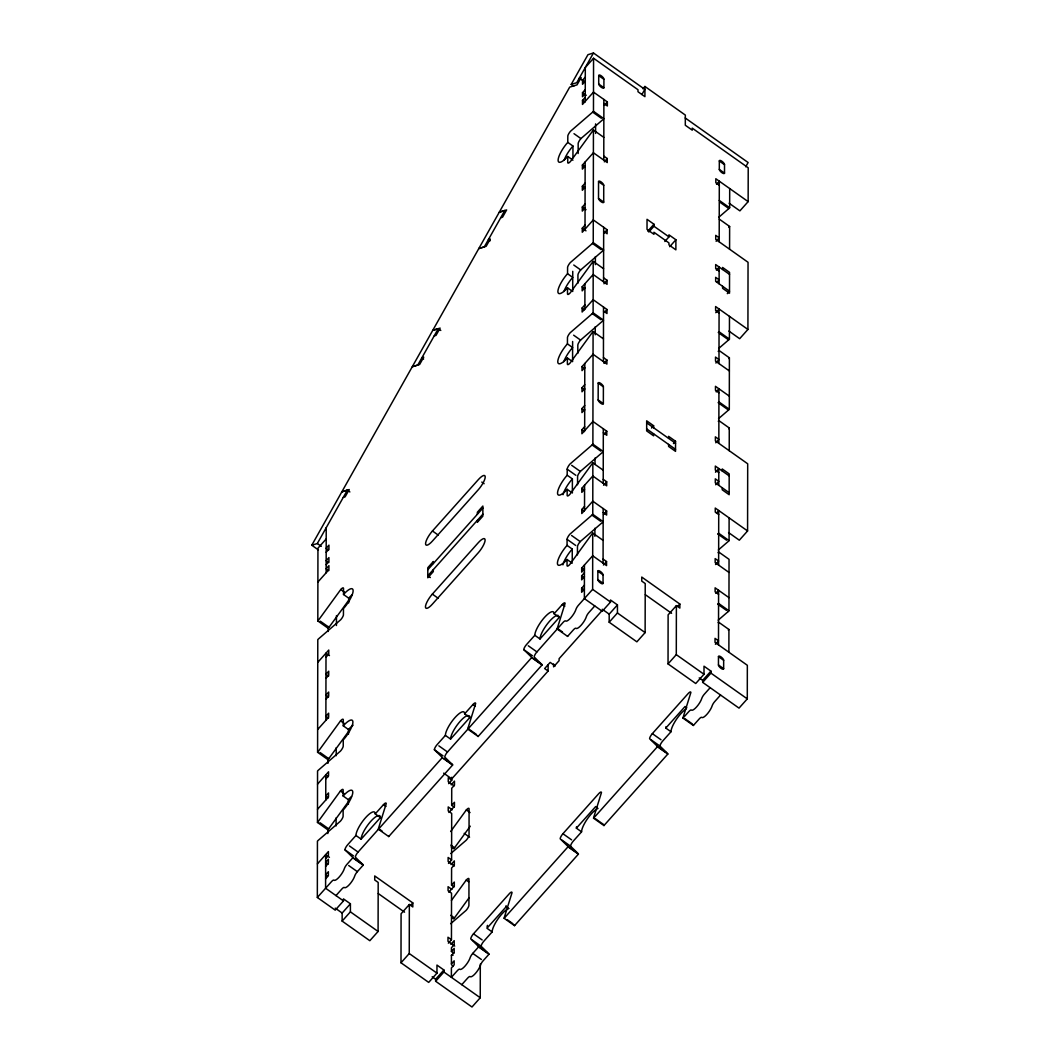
<?xml version="1.0" encoding="UTF-8"?>
<svg xmlns="http://www.w3.org/2000/svg" width="1060" height="1060" viewBox="0 0 1060 1060"><rect width="100%" height="100%" fill="white"/><g stroke="black" fill="none" stroke-linecap="round" stroke-linejoin="round"><path stroke-width="1.5" d="M480.299 964.176L480.246 997.751L471.992 1007L435.633 981.255L443.888 972.007L443.888 969.993L436.972 965.09L436.958 973.146L428.69 982.395L400.998 962.785L401.077 913.746L409.345 904.498L412.804 906.949L412.817 902.921L374.723 875.957L374.723 879.986L378.182 882.437L378.089 931.462L369.834 940.71L342.142 921.1L350.396 911.852L350.409 903.796L343.48 898.893L343.48 900.907L335.225 910.142L317.337 897.476L317.43 841.163A4.425 1.259 -54.7 0 1 318.225 840.355L340.366 821.235A4.425 1.245 -54.7 0 0 343.122 816.147L343.135 810.105A15.476 4.386 -54.7 0 0 352.781 792.257A15.476 4.386 -54.7 0 0 343.149 795.994L343.162 789.952A4.425 1.245 -54.7 0 0 340.419 791.012L318.252 821.487A4.425 1.259 -54.7 0 1 317.47 822.454L327.845 829.808A4.425 1.259 -54.7 0 0 328.64 828.84L348.952 800.909M317.47 822.454L317.549 770.991A4.425 1.259 -54.7 0 1 318.344 770.196L340.485 751.076A4.425 1.245 -54.7 0 0 343.241 745.988L343.255 739.933A15.476 4.386 -54.7 0 0 352.9 722.098A15.476 4.386 -54.7 0 0 343.281 725.835L343.294 719.793A4.425 1.245 -54.7 0 0 340.538 720.853L318.371 751.328A4.412 1.245 -54.7 0 1 317.589 752.295L327.977 759.649A4.412 1.245 -54.7 0 0 328.759 758.682L349.084 730.751M317.589 752.295L317.788 639.644A4.452 1.259 -54.7 0 1 318.57 638.849L340.71 619.729A4.425 1.245 -54.7 0 0 343.427 615.052L343.48 608.586A15.476 4.386 -54.7 0 0 353.126 590.751A15.476 4.386 -54.7 0 0 343.506 594.488L343.519 588.446A4.425 1.245 -54.7 0 0 340.764 589.506L318.61 619.981A4.425 1.259 -54.7 0 1 317.815 620.948L328.202 628.302A4.425 1.259 -54.7 0 0 328.984 627.334L349.31 599.404M317.815 620.948L317.947 548.179L326.202 538.944M325.751 800.075L325.791 774.887L328.308 776.675M325.884 720.31L326.003 653.145L329.461 655.597M326.149 572.784L326.215 527.694M327.845 833.558L327.858 828.735M327.964 763.346L327.977 758.523M328.202 631.455L328.202 626.486M336.099 825.926L336.113 817.896M336.219 755.714L336.232 747.671M336.444 625.519L336.47 615.595M342.142 921.1L342.155 913.031L350.409 903.796M348.342 804.368L348.342 799.677A15.476 4.386 -54.7 0 1 351.483 796.55M348.462 734.209L348.475 729.505A15.476 4.386 -54.7 0 1 353.059 725.226M348.687 602.862L348.7 598.158A15.476 4.386 -54.7 0 1 351.827 595.044M400.998 962.785L409.253 953.536L409.345 904.498M433.301 569.578L433.301 571.592L427.789 577.753L427.816 567.683L433.315 561.522L433.315 563.536M435.633 981.255L435.633 979.241L443.888 969.993M453.057 966.455A3.312 1.179 41.8 0 1 451.414 963.885L451.427 955.497L454.183 952.41L454.183 948.382L451.441 951.469L453.905 953.218M451.441 951.469L451.441 947.772L454.197 944.685L454.197 940.657L450.897 944.354M448.353 943.175L451.454 939.703L451.533 893.196L448.075 890.744L448.089 886.716L451.865 889.393M454.025 886.889L451.547 885.14L451.587 868.008L454.329 864.92L454.342 860.892L451.043 864.589M448.499 863.41L451.6 859.951L451.679 813.431L448.221 810.979L448.221 806.951L452.262 809.813M454.289 807.203L451.692 805.375L451.719 788.242L454.475 785.155L454.475 781.127L451.176 784.824M448.632 783.645L451.732 780.187L451.745 777.271M477.358 520.288L477.344 522.302L482.856 516.14L482.87 506.057L477.371 512.218L477.358 514.232M443.676 773.137L451.759 778.862L548.113 671.02L548.126 664.965M553.598 663.971L553.598 666.846L559.097 660.685L559.11 658.671L602.053 610.6M603.246 470.229L592.858 462.875L592.765 514.325A4.425 1.259 -54.7 0 1 591.97 515.12L569.829 534.24A4.425 1.245 -54.7 0 0 567.073 539.341L567.06 545.383A15.476 4.386 -54.7 0 0 557.414 563.218A15.476 4.386 -54.7 0 0 567.034 559.495L567.034 565.536A4.425 1.245 -54.7 0 0 569.776 564.476L591.944 534.001A4.425 1.259 -54.7 0 1 592.725 533.034L603.114 540.388M603.471 338.882L593.083 331.528L592.885 444.167A4.425 1.259 -54.7 0 1 592.103 444.962L569.949 464.081A4.425 1.245 -54.7 0 0 567.193 469.183L567.193 475.225A15.476 4.386 -54.7 0 0 557.533 493.059A15.476 4.386 -54.7 0 0 567.166 489.336L567.153 495.378A4.425 1.245 -54.7 0 0 569.896 494.304L592.063 463.843A4.425 1.259 -54.7 0 1 592.858 462.875M603.591 268.723L593.202 261.369L593.11 312.819A4.439 1.259 -54.7 0 1 592.328 313.614L570.187 332.734A4.425 1.245 -54.7 0 0 567.471 337.411L567.418 343.877A15.476 4.386 -54.7 0 0 557.772 361.712A15.476 4.386 -54.7 0 0 567.392 357.988L567.378 364.031A4.425 1.245 -54.7 0 0 570.134 362.957L592.288 332.495A4.425 1.259 -54.7 0 1 593.083 331.528M603.816 137.376L593.428 130.022L593.242 242.66A4.439 1.259 -54.7 0 1 592.447 243.456L570.307 262.575A4.425 1.245 -54.7 0 0 567.59 267.252L567.537 273.719A15.476 4.386 -54.7 0 0 557.891 291.553A15.476 4.386 -54.7 0 0 567.511 287.83L567.497 293.872A4.425 1.245 -54.7 0 0 570.254 292.798L592.421 262.337A4.425 1.259 -54.7 0 1 593.202 261.369M729.121 203.242L739.893 210.874L748.148 201.625L748.214 167.785L692.233 128.141L692.233 130.155L685.303 125.252L685.33 115.076L644.93 86.47L644.917 96.645L637.987 91.743L637.987 89.729L593.56 58.26L593.467 111.313A4.452 1.259 -54.7 0 1 592.686 112.108L570.532 131.228A4.425 1.245 -54.7 0 0 567.829 135.905L567.762 142.371A15.476 4.386 -54.7 0 0 558.116 160.206A15.476 4.386 -54.7 0 0 567.749 156.482L567.736 162.524A4.425 1.245 -54.7 0 0 570.479 161.451L592.646 130.989A4.425 1.259 -54.7 0 1 593.428 130.022M572.241 561.601L572.254 549.067L567.06 545.383M572.36 493.006L572.387 478.908L567.193 475.225M572.585 361.659L572.625 341.505M572.705 291.5L572.745 271.347M572.943 157.807L572.957 146.055L567.762 142.371M577.448 554.883L577.462 546.695A4.425 1.245 -54.7 0 1 580.217 541.607L602.358 522.487A4.425 1.259 -54.7 0 0 603.153 521.679L592.765 514.325M577.567 484.725L577.581 476.536A4.425 1.245 -54.7 0 1 580.337 471.435L602.491 452.315A4.425 1.259 -54.7 0 0 603.273 451.52L592.885 444.167M577.806 353.377L577.819 345.189A4.425 1.245 -54.7 0 1 580.575 340.088L602.716 320.968A4.439 1.259 -54.7 0 0 603.498 320.173L593.11 312.819M577.925 283.219L577.938 275.03A4.425 1.245 -54.7 0 1 580.694 269.929L602.835 250.809A4.439 1.259 -54.7 0 0 603.63 250.014L593.242 242.66M578.15 153.501L578.164 143.683A4.425 1.245 -54.7 0 1 580.92 138.582L603.06 119.462A4.452 1.259 -54.7 0 0 603.856 118.667L593.467 111.313M584.418 585.133L581.649 588.247L581.635 592.275L584.391 589.201M584.418 572.745L581.662 575.818L581.662 579.846L584.444 576.733M603.087 559.097L606.545 561.548L606.545 565.576L592.686 555.771L581.675 568.094L581.675 572.122L584.431 569.048M584.537 506.415L581.781 509.489L581.781 513.517L592.792 501.194L606.638 511L606.625 515.027L603.167 512.576M603.219 479.332L606.691 481.783L606.678 485.811L592.832 476.006L581.821 488.329L581.808 492.357L584.563 489.283M584.669 426.65L581.927 429.724L581.913 433.752L592.924 421.429L606.77 431.234L606.77 435.276L603.312 432.811M584.709 405.49L581.953 408.564L581.953 412.592L584.709 409.518M584.749 384.661L581.993 387.748L581.993 391.776L584.736 388.689M603.432 357.591L606.903 360.042L606.89 364.07L593.043 354.265L582.033 366.588L582.019 370.616L584.775 367.542M584.881 304.896L582.139 307.983L582.125 312.011L593.136 299.688L606.982 309.493L606.982 313.522L603.524 311.07M603.577 277.826L607.035 280.277L607.035 284.305L593.176 274.5L582.165 286.823L582.165 290.851L584.921 287.777M585.027 225.144L582.271 228.218L582.271 232.246L593.282 219.923L607.128 229.728L607.115 233.756L603.657 231.305M585.067 203.984L582.311 207.058L582.298 211.086L585.054 208.012M585.093 183.155L582.351 186.242L582.337 190.27L585.093 187.183M603.789 156.085L607.247 158.536L607.247 162.564L593.388 152.759L582.377 165.082L582.377 169.11L585.133 166.022M585.252 97.321L582.496 100.395L582.483 104.436L593.494 92.101L607.353 101.919L607.34 105.947L603.882 103.496M585.266 89.597L582.51 92.67L582.496 96.712L585.252 93.624M585.279 77.168L582.536 80.255L582.523 84.283L585.279 81.196M584.431 565.02L584.378 598.595L602.265 611.262L610.52 602.027L610.52 600.013L617.45 604.915L617.437 612.971L609.182 622.22L636.875 641.83L645.129 632.595L645.222 583.557L641.764 581.105L641.764 577.077L679.844 604.041L679.844 608.069L676.386 605.618L668.118 614.866L668.038 663.904L695.731 683.514L703.999 674.266L704.012 666.21L710.929 671.112L710.929 673.126L702.674 682.375L739.019 708.12L747.287 698.871L747.34 665.296L715.023 642.413L715.036 638.372L718.495 640.823L715.394 644.294M584.524 510.443L584.577 485.255M584.669 430.678L584.789 363.5M584.881 308.937L584.921 283.749M585.014 229.172L585.133 161.994M585.239 101.349L585.305 67.509L593.56 58.26M335.98 895.594L341.784 889.088A4.425 1.245 -54.7 0 1 344.381 887.525A8.851 2.504 -54.7 0 0 349.561 884.411A8.851 2.504 -54.7 0 0 354.755 875.904A4.425 1.245 -54.7 0 1 357.366 871.664L363.169 865.159L352.781 857.805A4.425 1.245 -54.7 0 0 352.662 857.354L344.937 849.815A4.425 1.245 -54.7 0 1 347.693 844.727L355.948 835.479A15.476 4.386 -54.7 0 1 365.607 817.644A15.476 4.386 -54.7 0 1 375.227 813.908L383.481 804.672A4.425 1.245 -54.7 0 1 386.238 803.599L378.447 828.496A4.425 1.245 -54.7 0 0 378.341 829.198L388.728 836.552L452.593 765.068L442.205 757.715A4.425 1.245 -54.7 0 0 442.086 757.264L434.361 749.738A4.425 1.245 -54.7 0 1 437.117 744.637L445.385 735.388A15.476 4.386 -54.7 0 1 455.031 717.554A15.476 4.386 -54.7 0 1 464.651 713.831L472.906 704.582A4.425 1.245 -54.7 0 1 475.662 703.509L467.884 728.405A4.425 1.245 -54.7 0 0 467.765 729.108L478.153 736.475L542.018 664.991A4.425 1.245 -54.7 0 0 541.899 664.54L534.174 657.001A4.425 1.245 -54.7 0 1 536.93 651.9L562.992 622.525A4.425 1.245 -54.7 0 1 565.59 620.961A8.851 2.504 -54.7 0 0 570.77 617.847A8.851 2.504 -54.7 0 0 575.964 609.341A4.425 1.245 -54.7 0 1 578.561 605.101L592.633 589.36L592.725 533.034M594.885 536.294L594.899 528.251M595.005 464.466L595.018 458.039M595.23 334.788L595.243 326.745M595.362 264.616L595.375 256.599M595.587 133.441L595.601 123.888M597.853 579.595L597.866 571.207A3.312 1.179 41.8 0 1 600.463 571.525A3.312 1.179 41.8 0 1 603.06 574.878L603.047 583.278A3.312 1.179 41.8 0 1 600.45 582.947A3.312 1.179 41.8 0 1 597.853 579.595L603.047 583.278M598.158 399.925L598.198 383.124A3.312 1.179 41.8 0 1 600.795 383.455A3.312 1.179 41.8 0 1 603.392 386.807L603.352 403.595A3.312 1.179 41.8 0 1 600.755 403.277A3.312 1.179 41.8 0 1 598.158 399.925L603.352 403.595M598.516 198.419L598.542 181.618A3.312 1.179 41.8 0 1 601.139 181.949A3.312 1.179 41.8 0 1 603.736 185.301L603.71 202.089A3.312 1.179 41.8 0 1 601.113 201.758A3.312 1.179 41.8 0 1 598.516 198.419L603.71 202.089M598.715 84.031L598.728 75.538A3.312 1.179 41.8 0 1 601.325 75.869A3.312 1.179 41.8 0 1 603.922 79.222L603.908 87.702L598.715 84.031A3.312 1.179 41.8 0 0 601.312 87.291A3.312 1.179 41.8 0 0 603.908 87.622M603.074 563.125L603.18 508.548M603.219 483.36L603.312 428.783M603.432 361.619L603.524 307.042M603.564 281.854L603.67 227.277M603.776 160.113L603.882 99.468M609.182 622.22L609.195 614.151L617.45 604.915M653.596 433.792L653.596 435.819L646.666 430.903L646.679 420.833L653.609 425.736L653.609 427.75M648.799 232.021L653.954 226.244L653.967 224.23L647.037 219.327L647.024 229.397L653.941 234.3L653.954 232.286L668.953 242.912L668.953 244.926L675.869 249.829L675.896 239.759L668.966 234.856L668.966 236.87L664.832 241.494M668.595 444.418L668.595 446.432L675.525 451.348L675.538 441.265L668.608 436.362L668.608 438.376M668.038 663.904L676.293 654.656L676.386 605.618M702.674 682.375L702.674 680.361L710.929 671.112M718.455 665.004L718.468 656.617A3.312 1.179 41.8 0 1 721.065 656.948A3.312 1.179 41.8 0 1 723.662 660.287L723.649 668.688A3.312 1.179 41.8 0 1 721.052 668.356A3.312 1.179 41.8 0 1 718.455 665.004L723.649 668.688M718.495 644.864L718.587 590.288L715.831 593.361M718.627 565.099L718.72 510.522L716.52 512.987M718.773 485.334L718.799 468.546L715.5 472.243M718.839 443.345L718.932 388.781L716.189 391.856M718.985 363.593L719.077 309.017L715.778 312.713M719.117 283.828L719.144 267.027L716.401 270.115M719.197 241.839L719.303 181.194L716.547 184.281M719.329 160.948L719.316 169.441L724.51 173.111L724.523 164.631A3.312 1.179 41.8 0 0 721.939 161.279A3.312 1.179 41.8 0 0 719.329 160.948L724.523 164.724M722.231 487.785L722.231 489.8L729.147 494.702L729.187 473.886L722.258 468.984L722.258 470.998M722.589 286.279L722.576 288.293L729.505 293.196L729.545 272.38L722.615 267.464L722.615 269.478M728.883 652.218L728.922 629.481L718.534 622.127A4.425 1.259 -54.7 0 0 718.137 622.591M728.167 611.567A4.425 1.259 -54.7 0 0 728.949 610.772L729.042 559.322L718.654 551.968A4.425 1.259 -54.7 0 0 718.057 552.671M718.322 550.008L728.286 541.408A4.412 1.245 -54.7 0 0 729.068 540.613L729.108 517.876M729.227 450.712L729.267 427.975L718.879 420.621A4.452 1.259 -54.7 0 0 718.283 421.337M718.547 418.66L728.512 410.061A4.439 1.259 -54.7 0 0 729.306 409.266L729.386 357.816L718.998 350.449A4.452 1.259 -54.7 0 0 718.216 351.417M718.667 348.501L728.631 339.902A4.439 1.259 -54.7 0 0 729.426 339.107L729.465 316.37M729.585 249.206L729.624 226.469L719.237 219.102M718.905 217.154L728.869 208.555A4.452 1.259 -54.7 0 0 729.651 207.76L729.691 188.548M728.551 532.57L739.323 540.202L747.578 530.954L747.697 463.79L715.381 440.894L715.381 436.866L718.852 439.317L715.752 442.788M728.896 331.065L739.668 338.697L747.923 329.448L748.042 262.284L715.725 239.388L715.738 235.36L719.197 237.811L716.11 241.282M594.766 605.949L588.949 612.455A4.425 1.245 -54.7 0 0 586.352 616.695A8.851 2.504 -54.7 0 1 581.158 625.201A8.851 2.504 -54.7 0 1 575.977 628.315A4.425 1.245 -54.7 0 0 573.38 629.878L567.577 636.384L557.189 629.03A4.412 1.245 -54.7 0 1 557.308 628.315L565.086 603.432A4.425 1.245 -54.7 0 0 562.343 604.491L554.075 613.74A15.476 4.386 -54.7 0 0 544.456 617.463A15.476 4.386 -54.7 0 0 534.81 635.298L526.542 644.546A4.425 1.245 -54.7 0 0 523.786 649.648L531.524 657.187A4.425 1.245 -54.7 0 1 531.63 657.624L542.018 664.991M318.424 549.928L311.786 545.224L569.684 87.132L577.051 84.866L581.145 77.592L579.303 78.162L581.781 79.911M573.738 86.191L571.221 84.403L587.942 54.696L593.467 53L644.825 89.371L641.923 94.526M311.786 545.224L317.311 543.528L347.349 490.157L349.866 491.946M440.788 330.455L438.27 328.666L417.786 365.051L412.26 366.747L413.652 366.323M593.467 53L576.733 82.707L571.221 84.403M745.723 166.778L748.121 162.524L685.21 117.978M450.632 831.53L466.334 809.946A4.425 1.245 -54.7 0 1 469.09 808.873L469.037 835.068A4.425 1.245 -54.7 0 1 466.281 840.169L450.778 853.552M451.176 846.9L453.773 848.742A4.425 1.259 -54.7 0 0 454.554 847.775L470.256 826.19M451.441 900.417L466.214 880.105A4.425 1.245 -54.7 0 1 468.97 879.031L468.917 905.227A4.425 1.245 -54.7 0 1 466.161 910.328L450.659 923.71M451.918 917.668L453.653 918.901A4.425 1.259 -54.7 0 0 454.435 917.933L469.209 897.621M604.253 105.377L607.353 101.919M642.863 88.775L644.93 86.47M604.306 161.835L607.247 158.536M604.173 233.028L607.128 229.728M326.175 552.273L328.931 549.186L328.945 545.158L326.188 548.245L328.653 549.994M326.162 564.702L328.905 561.615L328.918 557.587L326.162 560.674L328.759 562.502M317.881 582.033L328.892 569.71L328.905 565.669L326.149 568.756L328.746 570.598M647.766 231.16L653.967 224.23M603.935 283.749L607.035 280.277M604.929 311.812L606.982 309.493M669.695 246.689L675.896 239.759M432.453 530.981L478.338 479.624A11.064 3.127 -54.7 0 1 485.215 476.96A11.064 3.127 -54.7 0 1 478.325 489.693L432.44 541.05A11.064 3.127 -54.7 0 1 425.563 543.714A11.064 3.127 -54.7 0 1 432.453 530.981L438.231 535.062M317.748 662.381L328.759 650.058L328.746 654.086L325.99 657.173M603.948 363.341L606.903 360.042M325.963 678.334L328.706 675.246L328.719 671.218L325.963 674.306L328.56 676.134M427.829 569.71L482.896 508.098M482.883 514.14L427.829 575.765L430.347 577.541M325.923 699.149L328.68 696.076L328.68 692.047L325.923 695.121L328.52 696.963M432.348 594.117L478.232 542.76A11.064 3.127 -54.7 0 1 485.109 540.096A11.064 3.127 -54.7 0 1 478.206 552.843L432.334 604.187A11.064 3.127 -54.7 0 1 425.458 606.863A11.064 3.127 -54.7 0 1 432.348 594.117L438.111 598.198M717.063 282.106L719.13 279.8L715.659 277.349L715.659 281.377L729.505 291.182L727.306 293.647M317.629 729.558L328.64 717.236L328.64 713.194L325.897 716.282L328.494 718.124M603.829 434.547L606.77 431.234M317.536 784.135L328.547 771.799L328.534 775.84L325.778 778.914M651.542 428.054L653.609 425.736M603.591 485.255L606.691 481.783M715.884 363.024L718.985 359.552L715.526 357.101L715.513 361.142L729.373 370.947M317.483 809.323L328.494 796.987L328.507 792.96L325.751 796.047L328.229 797.796M603.538 514.471L606.638 511M673.471 443.583L675.538 441.265M317.39 863.887L328.401 851.564L328.401 855.592L325.645 858.679M325.606 866.431L328.388 863.317L328.388 859.289L325.632 862.376L328.11 864.125M603.445 565.02L606.545 561.548M325.606 878.833L328.361 875.745L328.375 871.717L325.592 874.831L327.315 876.05M355.948 835.479L361.142 839.162L380.421 817.591A15.476 4.386 -54.7 0 0 380.288 816.571M445.385 735.388L450.579 739.072L469.845 717.501A15.476 4.386 -54.7 0 0 469.328 715.792M534.81 635.298L540.004 638.981L559.269 617.41A15.476 4.386 -54.7 0 0 559.137 616.403M317.337 897.476L331.396 881.735A4.425 1.245 -54.7 0 1 333.993 880.171A8.851 2.504 -54.7 0 0 339.173 877.044A8.851 2.504 -54.7 0 0 344.381 868.551A4.425 1.245 -54.7 0 1 346.978 864.311L352.781 857.805M363.169 865.159A4.425 1.245 -54.7 0 0 363.05 864.708L355.325 857.182A4.425 1.245 -54.7 0 1 358.081 852.081L442.205 757.715M452.593 765.068A4.425 1.245 -54.7 0 0 452.474 764.631L444.75 757.092A4.425 1.245 -54.7 0 1 447.505 751.99L531.63 657.624M715.672 484.764L718.773 481.306L715.314 478.855L715.301 482.883L729.161 492.688M451.692 805.375L454.449 802.288L454.435 806.315L448.936 812.477M410.75 905.24L412.817 902.921M677.79 606.36L679.844 604.041M715.54 564.529L718.64 561.071L715.169 558.62L715.169 562.648L729.015 572.453M451.547 885.14L454.303 882.053L454.303 886.081L448.791 892.242M487.123 952.582L478.458 946.447L470.733 938.908A4.425 1.245 -54.7 0 1 473.489 933.82L509.277 893.752A4.425 1.245 -54.7 0 1 512.033 892.692L504.255 917.589A4.425 1.245 -54.7 0 0 504.136 918.291L514.524 925.645L578.389 854.161A4.425 1.245 -54.7 0 0 578.283 853.711L570.545 846.171L561.893 840.05M576.547 852.492L567.895 846.357L560.17 838.818A4.425 1.245 -54.7 0 1 562.926 833.73L598.715 793.675A4.425 1.245 -54.7 0 1 601.457 792.602L593.679 817.499A4.425 1.245 -54.7 0 0 593.56 818.201L603.948 825.554L667.813 754.071A4.425 1.245 -54.7 0 0 667.707 753.62L659.982 746.094L651.317 739.96M665.971 752.401L657.319 746.267L649.594 738.727A4.425 1.245 -54.7 0 1 652.35 733.639L688.139 693.585A4.425 1.245 -54.7 0 1 690.881 692.511L683.104 717.408A4.412 1.245 -54.7 0 0 682.985 718.11L693.372 725.464L699.176 718.971A4.425 1.245 -54.7 0 1 701.773 717.408A8.851 2.504 -54.7 0 0 706.954 714.281A8.851 2.504 -54.7 0 0 712.161 705.788A4.425 1.245 -54.7 0 1 714.758 701.548L720.562 695.042M451.414 963.885L454.17 960.81L454.157 964.838L451.401 967.926L451.388 977.32L457.191 970.827A4.425 1.245 -54.7 0 1 459.788 969.264A8.851 2.504 -54.7 0 0 464.982 966.137A8.851 2.504 -54.7 0 0 470.176 957.644A4.425 1.245 -54.7 0 1 472.773 953.39L478.577 946.898A4.425 1.245 -54.7 0 0 478.458 946.447M506.084 905.664A15.476 4.386 -54.7 0 1 506.216 906.684L486.951 928.255L492.145 931.926L483.877 941.174A4.425 1.245 -54.7 0 0 481.121 946.262L488.845 953.801A4.425 1.245 -54.7 0 1 488.965 954.252L483.161 960.744A4.425 1.245 -54.7 0 0 480.564 964.997A8.851 2.504 -54.7 0 1 475.37 973.491A8.851 2.504 -54.7 0 1 470.176 976.618A4.425 1.245 -54.7 0 0 467.579 978.181L461.776 984.674M570.545 846.185A4.425 1.245 -54.7 0 1 573.301 841.083L581.569 831.835L576.375 828.165L595.64 806.594L597.376 807.813M659.982 746.094A4.425 1.245 -54.7 0 1 662.738 740.993L670.993 731.745L665.799 728.074L685.065 706.503L686.801 707.736M504.136 918.291L568.001 846.808A4.425 1.245 -54.7 0 0 567.895 846.357M593.56 818.201L657.425 746.717A4.425 1.245 -54.7 0 0 657.319 746.267M682.985 718.11L688.788 711.618A4.425 1.245 -54.7 0 1 691.385 710.054A8.851 2.504 -54.7 0 0 696.579 706.927A8.851 2.504 -54.7 0 0 701.773 698.434A4.425 1.245 -54.7 0 1 704.37 694.181L710.173 687.688M718.203 620.179L728.167 611.567M500.664 211.761L504.798 210.49L484.314 246.874L478.802 248.557L480.18 248.133M499.286 212.185L506.64 209.92L502.546 217.194L500.704 217.764M481.558 247.722L486.156 246.304L490.25 239.03L488.421 239.6L490.144 240.819M434.123 329.938L438.27 328.666M415.03 365.899L419.627 364.494L423.722 357.207L421.88 357.776L423.616 359.009M347.349 490.157L341.837 491.853M432.745 330.362L440.112 328.11L436.005 335.384L434.176 335.954M341.863 491.8L349.217 489.548L345.123 496.822L343.281 497.378M598.728 75.631L603.922 79.314M582.536 80.255L585.001 82.004M748.148 201.625L715.831 178.743L715.831 182.77L719.289 185.222M582.51 92.67L586.22 95.307M582.496 100.395L584.974 102.157M719.263 200.406L729.651 207.76M592.686 112.108L601.338 118.243M720.204 202.42L728.869 208.555M574.003 133.679L580.92 138.582M582.377 165.082L584.855 166.831M567.749 156.482L572.943 160.153M598.542 181.618L603.736 185.301M729.532 274.394L715.685 264.576L715.685 268.617L719.144 271.069M653.954 226.244L668.966 236.87M582.351 186.242L584.815 187.991M582.311 207.058L586.021 209.681M747.923 329.448L715.619 306.565L715.606 310.593L719.064 313.044M582.271 228.218L585.981 230.841M729.426 339.107L719.038 331.753A4.439 1.259 -54.7 0 1 718.243 332.548M592.447 243.456L601.113 249.59M719.978 333.767L728.631 339.902M573.765 265.026L580.694 269.929M567.537 273.719L572.731 277.402A15.476 4.386 -54.7 0 0 563.907 291.487M582.165 286.823L584.643 288.572M729.32 396.135L715.473 386.33L715.473 390.358L718.932 392.809M567.511 287.83L570.982 290.281M729.306 409.266L718.918 401.912A4.439 1.259 -54.7 0 1 718.124 402.707M592.328 313.614L600.98 319.749M719.859 403.926L728.512 410.061M582.139 307.983L584.603 309.732M573.645 335.185L580.575 340.088M567.418 343.877L572.612 347.561A15.476 4.386 -54.7 0 0 563.774 361.659M582.033 366.588L584.63 368.43M567.392 357.988L570.85 360.44M598.198 383.124L603.392 386.807M729.187 475.9L715.341 466.082L715.328 470.123L718.786 472.575M646.679 422.847L675.538 443.279M646.666 428.889L675.525 449.334M581.993 387.748L584.59 389.59M581.953 408.564L584.55 410.406M747.578 530.954L715.262 508.071L715.262 512.099L718.72 514.55M581.927 429.724L584.524 431.566M729.068 540.613L718.68 533.26A4.412 1.245 -54.7 0 1 718.084 533.882M592.103 444.962L600.755 451.096M717.898 534.054L726.551 540.189M571.684 465.313L580.337 471.435M567.193 469.183L575.858 475.317M581.821 488.329L584.285 490.078M728.975 597.641L715.129 587.836L715.116 591.864L718.574 594.316M567.166 489.336L570.625 491.787M728.949 610.772L718.561 603.418A4.425 1.259 -54.7 0 1 718.163 603.842M591.97 515.12L600.636 521.255M717.779 604.213L726.431 610.348M581.781 509.489L584.259 511.238M571.565 535.472L580.217 541.607M645.328 594.687L671.59 613.289M567.073 539.341L575.726 545.476M481.796 482.075L484.115 483.718M597.866 571.207L603.06 574.878M718.468 656.617L723.662 660.287M581.675 568.094L584.153 569.843M567.034 559.495L572.228 563.165M581.662 575.818L583.398 577.051M592.633 589.36L610.52 602.027M710.929 673.126L747.287 698.871M617.437 612.971L645.129 632.595M676.293 654.656L703.999 674.266M581.649 588.247L583.371 589.466M602.265 609.248L609.195 614.151M699.216 677.91L702.674 680.361M562.343 604.491L564.808 606.24M554.075 613.74L559.269 617.41M557.308 628.315L562.502 631.999M684.84 718.64L686.562 719.859M687.304 720.389L692.26 723.887M528.277 645.779L536.93 651.9M652.35 733.639L661.003 739.761M555.202 665.971L550.167 662.394L544.654 668.568L548.113 671.02M523.786 649.648L532.451 655.769M533.246 658.406L541.899 664.54M657.425 746.717L667.813 754.071M317.311 543.528L321.286 546.35M340.764 589.506L344.235 591.957M343.506 594.488L348.7 598.158M472.906 704.582L475.383 706.331M464.651 713.831L469.845 717.501M320.332 621.2L328.984 627.334M467.884 728.405L476.536 734.54M595.402 818.717L597.88 820.48M598.874 821.182L600.596 822.401M601.59 823.103L604.067 824.852A4.425 1.245 -54.7 0 0 603.948 825.554M438.853 745.856L447.505 751.99M562.926 833.73L571.578 839.851M434.361 749.738L443.027 755.86M443.822 758.496L452.474 764.631M568.001 846.808L578.389 854.161M451.732 780.187L448.274 777.735L448.261 781.763L454.038 785.844M340.538 720.853L344.248 723.476M466.334 809.946L470.044 812.569M343.281 725.835L348.475 729.505M464.2 833.359L469.58 837.175M320.107 752.547L328.759 758.682M450.844 845.138L454.554 847.775M383.481 804.672L385.959 806.421M451.6 859.951L448.128 857.487L448.128 861.528L454.422 865.98M375.227 813.908L380.421 817.591M506.216 906.684L508.813 908.526M340.419 791.012L344.129 793.635M466.214 880.105L468.692 881.854M343.149 795.994L348.342 799.677M379.692 829.37L382.156 831.12M507.223 919.683L512.908 923.71M319.988 822.706L328.64 828.84M450.725 915.31L454.435 917.933M349.429 845.946L358.081 852.081M473.489 933.82L482.154 939.942M344.937 849.815L353.589 855.95M472.468 940.14L481.121 946.262M354.398 858.587L363.05 864.708M478.577 946.898L488.965 954.252M348.7 865.53L357.366 871.664M472.773 953.39L481.425 959.525M451.454 939.703L447.996 937.252L447.983 941.28L454.714 946.05M329.435 857.328L325.645 854.651L325.592 888.227L343.48 900.907M378.287 893.567L404.549 912.17M443.888 972.007L480.246 997.751M350.396 911.852L378.089 931.462M409.253 953.536L436.958 973.146M335.225 908.128L342.155 913.031M432.175 976.79L435.633 979.241M451.427 955.497A3.312 1.179 41.8 0 1 453.07 955.245M724.51 173.032A3.312 1.179 41.8 0 1 721.913 172.701A3.312 1.179 41.8 0 1 719.316 169.348M564.132 160.139A15.476 4.386 -54.7 0 1 572.957 146.055M361.142 839.162A15.476 4.386 -54.7 0 1 367.661 825.21A15.476 4.386 -54.7 0 1 378.393 815.538M379.268 815.538A15.476 4.386 -54.7 0 1 379.904 815.882M388.728 836.552A4.425 1.245 -54.7 0 1 388.834 835.85M450.579 739.072A15.476 4.386 -54.7 0 1 457.099 725.12A15.476 4.386 -54.7 0 1 467.818 715.447M478.153 736.475A4.425 1.245 -54.7 0 1 478.259 735.759M540.004 638.981A15.476 4.386 -54.7 0 1 547.278 624.009A15.476 4.386 -54.7 0 1 558.116 615.356M567.577 636.384A4.412 1.245 -54.7 0 1 567.696 635.682M562.913 564.834A15.476 4.386 -54.7 0 1 572.254 549.067M563.032 494.675A15.476 4.386 -54.7 0 1 572.387 478.908M728.829 227.436A4.439 1.259 -54.7 0 1 729.624 226.469M728.79 358.532A4.452 1.259 -54.7 0 1 729.386 357.816M728.671 428.69A4.452 1.259 -54.7 0 1 729.267 427.975M728.326 630.197A4.425 1.259 -54.7 0 1 728.922 629.481M487.083 926.943A15.476 4.386 -54.7 0 1 487.467 925.38M492.145 931.926A15.476 4.386 -54.7 0 1 498.094 918.755A15.476 4.386 -54.7 0 1 508.601 908.526M514.524 925.645A4.425 1.245 -54.7 0 1 514.643 924.943M581.569 831.835A15.476 4.386 -54.7 0 1 587.532 818.664A15.476 4.386 -54.7 0 1 598.025 808.435M576.375 828.165A15.476 4.386 -54.7 0 1 576.508 826.853M670.993 731.745A15.476 4.386 -54.7 0 1 676.094 719.833A15.476 4.386 -54.7 0 1 685.992 709.113M665.799 728.074A15.476 4.386 -54.7 0 1 665.932 726.762M693.372 725.464A4.412 1.245 -54.7 0 1 693.492 724.762"/></g></svg>
